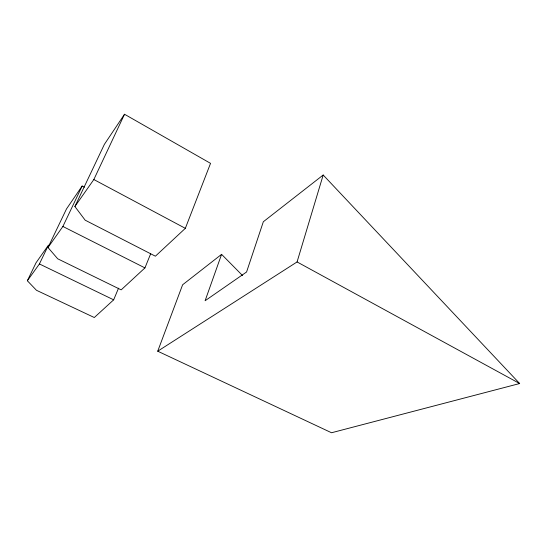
<?xml version="1.0" encoding="UTF-8"?>
<svg xmlns="http://www.w3.org/2000/svg" width="547" height="547" viewBox="0 0 547 547"><rect width="100%" height="100%" fill="white"/><g stroke="black" fill="none" stroke-linecap="round" stroke-linejoin="round"><path stroke-width="0.82" d="M157.727 351.201L297.069 261.938L323.188 175.013L519.65 383.536L331.544 432.752L157.727 351.201L182.616 284.775L221.59 254.341L242.526 275.531M221.59 254.341L205.104 300.741L246.574 271.996L263.333 221.747L323.188 175.013M185.337 228.338L210.54 163.355L124.518 114.248L104.381 144.36L74.891 206.52L85.161 220.174L155.396 256.201L185.337 228.338L93.838 179.532L74.891 206.52M84.416 187.211L82.159 186.021L66.508 208.92L47.999 247.504L57.702 258.793L121.181 289.862L144.941 267.9L150.685 253.726M27.35 280.755L39.418 263.955L48.457 245.124L36.047 262.758L27.35 280.755L36.471 290.286L94.303 317.527L113.66 299.831L118.542 288.16M93.838 179.532L124.518 114.248M47.999 247.504L62.891 226.465L82.159 186.021M39.418 263.955L113.66 299.831M62.891 226.465L144.941 267.9M297.069 261.938L519.65 383.536"/></g></svg>
